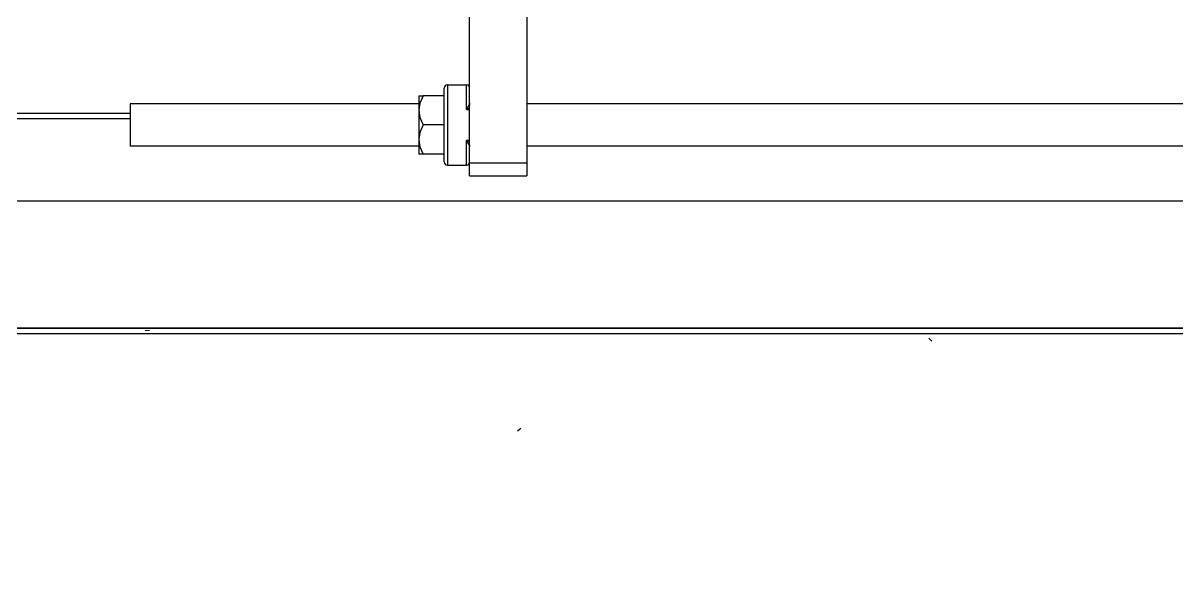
# Model space of a CAD drawing. Extents: x -181672 to 290600, y -29000 to 395522.
# Drawn here: x -100243 to -99336, y 34574 to 35014 of the extents above; entities that cross this region are included whole.
import ezdxf

# ---------------------------------------------------------------- set-up
doc = ezdxf.new("R2010")
doc.units = 0
doc.header["$LTSCALE"] = 10
doc.layers.add('XFM7P20PCW$0$SH-LINE-252', color=252, linetype='Continuous')

# ---------------------------------------------------------------- blocks, each defined once
blk = doc.blocks.new('XFM7P20PCW$0$A$C5a31e6e3')
for p, q in [((876, 30), (876, 477.5)), ((921, 477.5), (921, 30)), ((858.5, 91.5), (858.5, 28.5)), ((858.5, 91.5), (873.5, 91.5)), ((873.5, 72.16), (873.5, 91.5)), ((836, 83), (839.56, 83)), ((836, 83), (836, 71.5)), ((856, 83), (839.56, 83)), ((856, 31), (856, 89)), ((609, 76.7), (609, 43.3)), ((836, 76.7), (609, 76.7)), ((873.5, 72.16), (876, 73.33)), ((876, 77), (875.77, 76.32)), ((1530.4, 76.7), (921, 76.7)), ((609, 69), (360, 69)), ((360, 65), (609, 65)), ((836, 71.5), (836, 48.5)), ((873.5, 72.16), (876, 72.16)), ((856, 60), (839.56, 60)), ((836, 48.5), (836, 37)), ((876, 46.67), (873.5, 47.84)), ((876, 47.84), (873.5, 47.84)), ((873.5, 28.5), (873.5, 47.84)), ((836, 43.3), (609, 43.3)), ((839.56, 37), (836, 37)), ((856, 37), (839.56, 37)), ((875.77, 43.68), (876, 43)), ((1506, 43.3), (921, 43.3)), ((858.5, 28.5), (873.5, 28.5)), ((876, 20), (876, 30)), ((921, 30), (876, 30)), ((921, 30), (921, 20)), ((876, 20), (921, 20))]:
    blk.add_line(p, q)
at = {"flags": 128}
for points in [[(839.56, 83), (836.89, 77.11), (836, 71.5)], [(875.77, 76.32), (874.76, 74.67), (873.5, 72.16)], [(836, 71.5), (836.89, 65.89), (839.56, 60)], [(839.56, 60), (836.89, 54.11), (836, 48.5)], [(836, 48.5), (836.89, 42.89), (839.56, 37)], [(873.5, 47.84), (874.76, 45.33), (875.77, 43.68)]]:
    blk.add_lwpolyline(points, dxfattribs=at)
for centre, start, end in [((858.5, 89), 90, 180), ((873.5, 89), 0, 90), ((858.5, 31), 180, 270), ((873.5, 31), 270, 0)]:
    blk.add_arc(centre, 2.5, start, end)
for centre, start_param, end_param in [((878.49, 77), 4.942356, 5.183464), ((878.49, 43), 4.241314, 4.482422)]:
    blk.add_ellipse(centre, major_axis=(0, -3), ratio=0.932153, start_param=start_param, end_param=end_param)
blk = doc.blocks.new('XFM7P20PCW$0$A$Cd4ff1465')
at = {"layer": 'XFM7P20PCW$0$SH-LINE-252'}
blk.add_line((339.827, 9.91), (0, 9.91), dxfattribs=at)
blk = doc.blocks.new('XFM7P20PCW')
h = blk.add_hatch()
h.set_pattern_fill('FP_2', color=256, style=0, pattern_type=2)
h.set_pattern_definition([(45, (-97947.9, 33690.9), (-898.03, 898.03), []), (45, (-97947.9, 33817.9), (-898.03, 898.03), []), (45, (-97947.9, 33944.9), (-898.03, 898.03), []), (50, (-97947.9, 33690.9), (910.92, -79.696), [95.25, -1047.75]), (355, (-97947.9, 33690.9), (-176.214, 955.284), [76.2, -838.2]), (100.451, (-97872, 33684.3), (734.71, 875.583), [80.95, -890.45]), (46.184, (-97947.9, 33944.9), (1355.395, -210.21), [142.88, -1571.62]), (96.636, (-97835, 33927.4), (1187.01, 1237.14), [121.42, -1335.68]), (351.184, (-97948, 33945), (1187.03, 1237.13), [114.3, -1257.3]), (21, (-97820.9, 33881.4), (758.07, -511.326), [95.25, -1047.75]), (326, (-97820.9, 33881.4), (309.01, 920.94), [76.2, -838.2]), (71.451, (-97757.8, 33838.8), (1067.085, 409.607), [80.95, -890.45]), (37.5, (-97947.93, 33690.93), (15.443, 422.775), [3.353, -824.687, 3.353, -847.547, -841.375]), (37.5, (-97947.93, 33690.93), (15.443, 422.775), [-1678.94, 3.353, -838.022]), (7.5, (-97947.93, 33690.93), (334.098, 500.903), [3.353, -481.787, 3.353, -805.637, -320.675]), (7.5, (-97947.93, 33690.93), (334.098, 500.903), [-1294.13, 3.353, -317.322]), (327.5, (-98231.14, 33690.93), (677.955, -28.645), [3.353, -314.147, 3.353, -2301.697]), (327.5, (-98231.14, 33690.93), (677.955, -28.645), [-320.853, -987.247, 3.353, -1311.097]), (317.5, (-98358.14, 33690.93), (740.647, 127.133), [3.353, -409.397, 3.353, -654.507, -933.45]), (317.5, (-98358.14, 33690.93), (740.647, 127.133), [-1070.61, 3.353, -930.097])])
h.paths.add_polyline_path([(-89864.9152, 34574.36688), (-84654.74831, 34574.36688), (-84654.74831, 34774.36688), (-102215.81633, 34774.36688), (-102215.81633, 34574.36688), (-90442.284, 34574.36688)])
blk.add_line((-83866.7507, 34774.36688), (-103341.39299, 34774.36688))
blk.add_line((-83866.7507, 34774.36688), (-103341.39299, 34774.36688))
blk.add_lwpolyline([(-100917.79795, 34774.89332), (-98739.58511, 34774.91655), (-98739.58511, 34874.39011), (-100917.79795, 34874.36688)], close=True)
at = {"xscale": 30, "yscale": 30, "zscale": 30}
blk.add_blockref('XFM7P20PCW$0$A$Cd4ff1465', (-103580.88255, 34472.85678), dxfattribs=at)
blk.add_blockref('XFM7P20PCW$0$A$C5a31e6e3', (-100767.79795, 34874.36688))

msp = doc.modelspace()

# ---------------------------------------------------------------- block references
msp.add_blockref('XFM7P20PCW', (0, 0))

doc.saveas('drawing.dxf')
